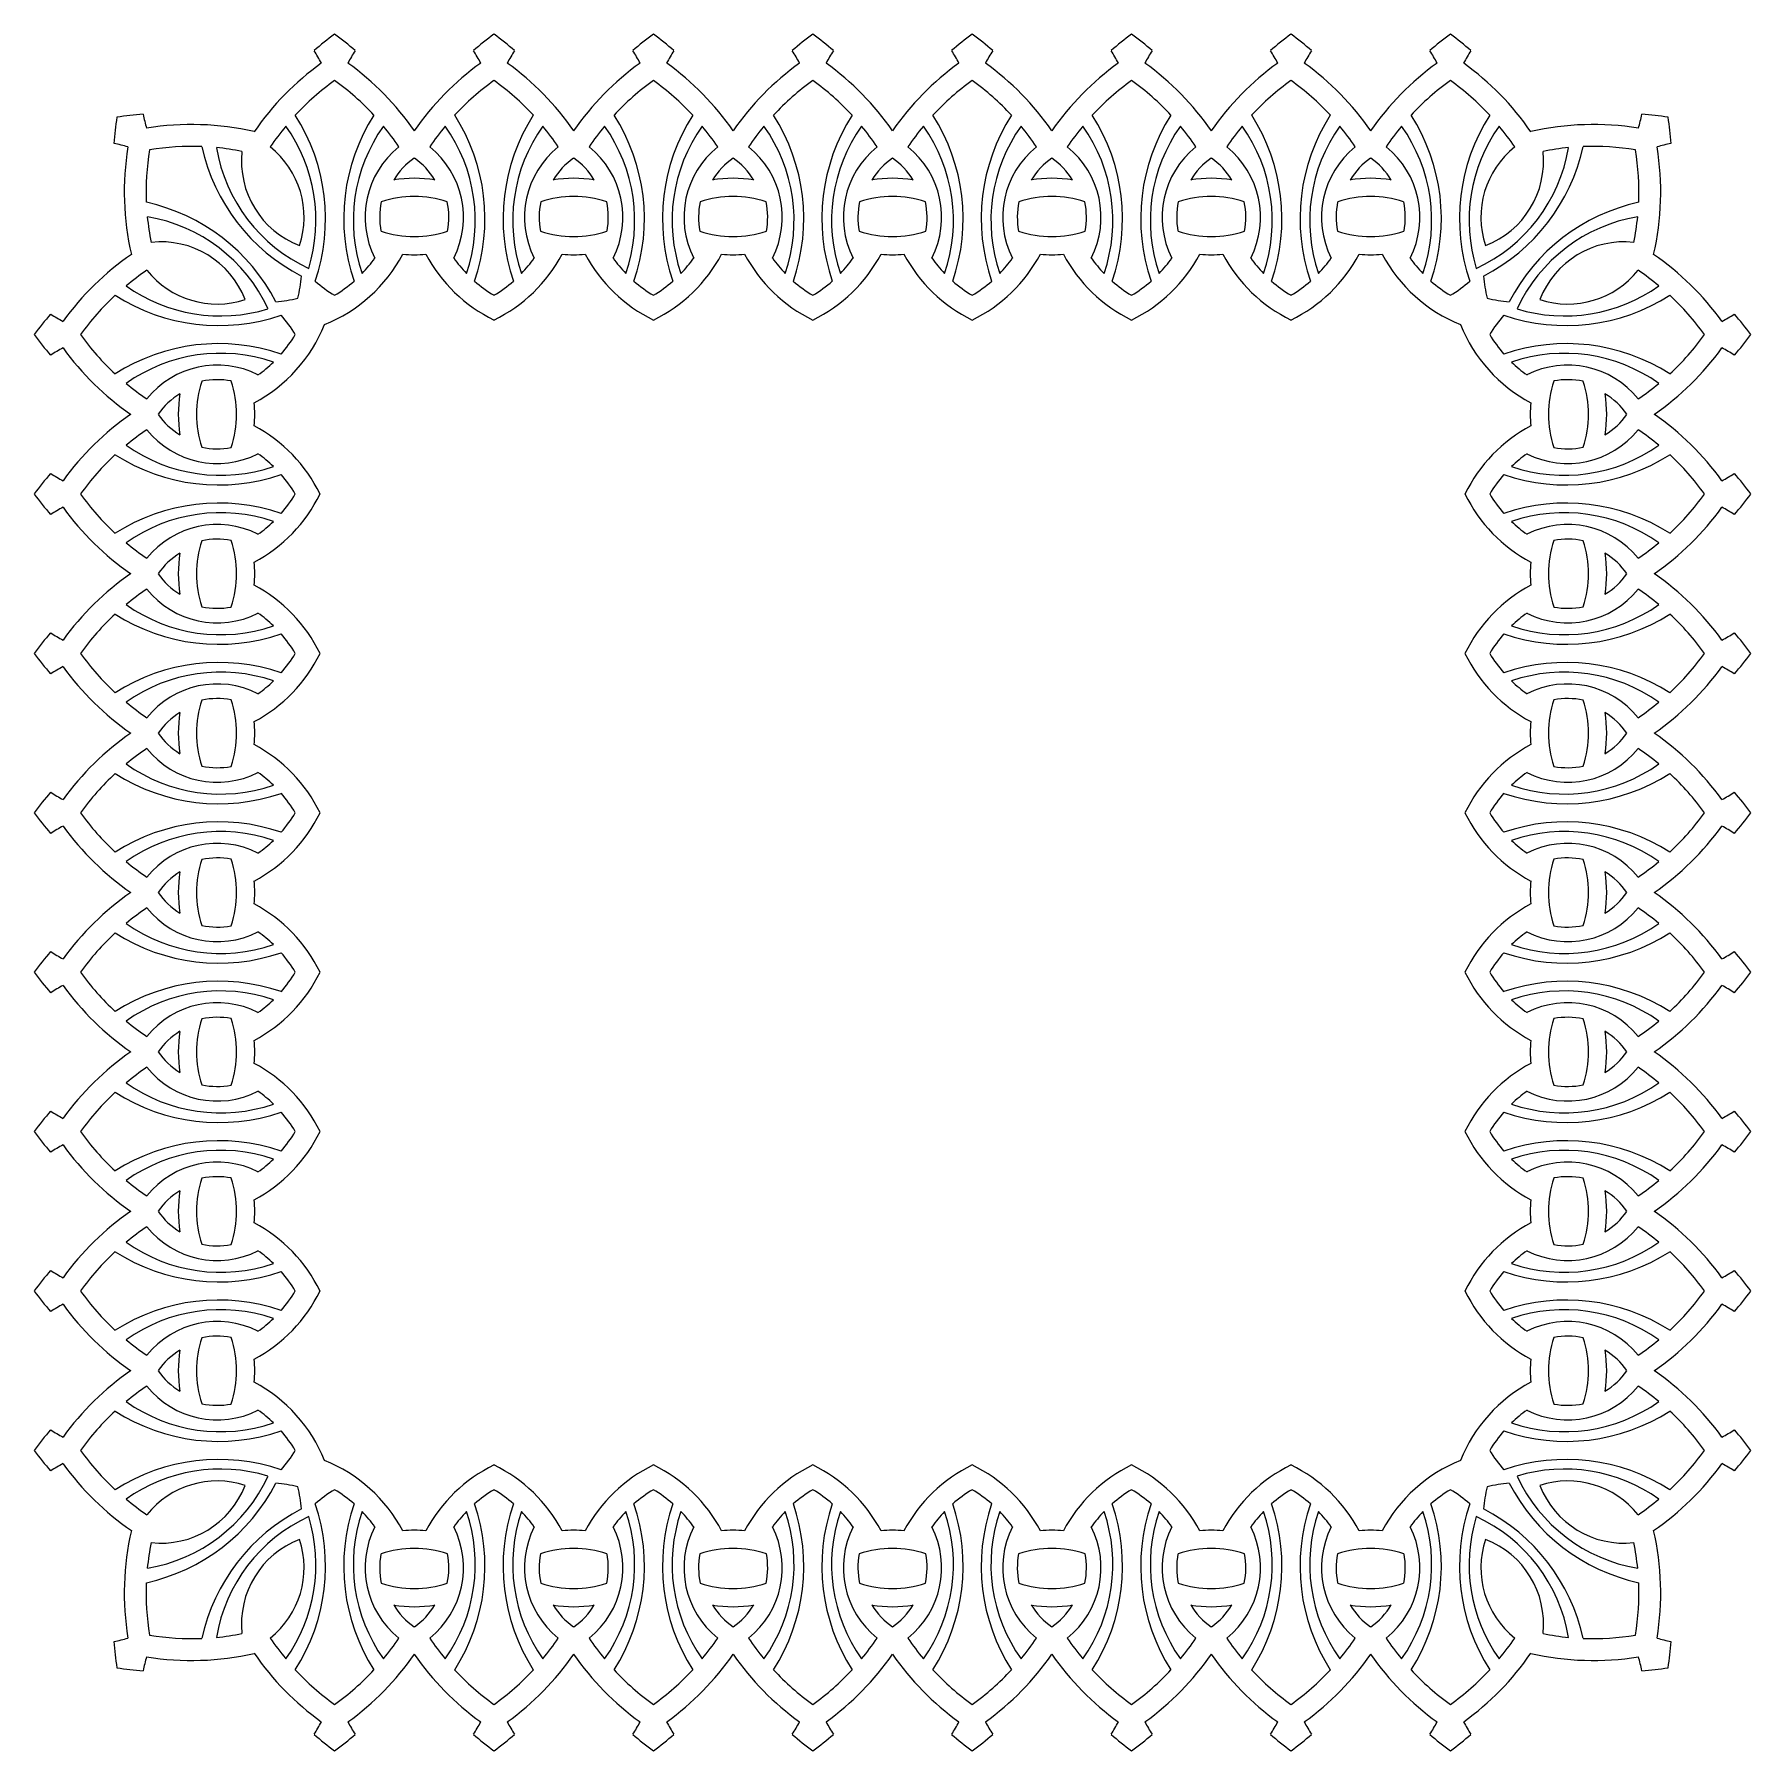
# Model space of a CAD drawing. Extents: x -69 to 469, y -246 to 206.
# Drawn here: x -25.9 to 209.6, y -29.3 to 206.2 of the extents above; entities that cross this region are included whole.
import ezdxf

# ---------------------------------------------------------------- set-up
doc = ezdxf.new("R2010")
doc.units = 0
doc.layers.get('0').update_dxf_attribs({"linetype": 'CONTINUOUS'})

msp = doc.modelspace()

# ---------------------------------------------------------------- linework, layer by layer
for centre, radius, start, end in [((35.88, 177.44), 35.38, 125.6285, 131.4695), ((-5.33, 177.44), 35.38, 48.5305, 54.3715), ((57.75, 177.44), 35.38, 125.6285, 131.4695), ((16.54, 177.44), 35.38, 48.5305, 54.3715), ((79.62, 177.44), 35.38, 125.6285, 131.4695), ((38.41, 177.44), 35.38, 48.5305, 54.3715), ((101.5, 177.44), 35.38, 125.6285, 131.4695), ((60.28, 177.44), 35.38, 48.5305, 54.3715), ((123.37, 177.44), 35.38, 125.6285, 131.4695), ((82.15, 177.44), 35.38, 48.5305, 54.3715), ((145.24, 177.44), 35.38, 125.6285, 131.4695), ((104.03, 177.44), 35.38, 48.5305, 54.3715), ((167.11, 177.44), 35.38, 125.6285, 131.4695), ((125.9, 177.44), 35.38, 48.5305, 54.3715), ((188.98, 177.44), 35.38, 125.6285, 131.4695), ((147.77, 177.44), 35.38, 48.5305, 54.3715), ((-9.77, 189.74), 26.38, 28.292, 32.5752), ((40.32, 189.74), 26.38, 147.4248, 151.708), ((12.1, 189.74), 26.38, 28.292, 32.5752), ((62.19, 189.74), 26.38, 147.4248, 151.708), ((33.97, 189.74), 26.38, 28.292, 32.5752), ((84.06, 189.74), 26.38, 147.4248, 151.708), ((55.84, 189.74), 26.38, 28.292, 32.5752), ((105.94, 189.74), 26.38, 147.4248, 151.708), ((77.72, 189.74), 26.38, 28.292, 32.5752), ((127.81, 189.74), 26.38, 147.4248, 151.708), ((99.59, 189.74), 26.38, 28.292, 32.5752), ((149.68, 189.74), 26.38, 147.4248, 151.708), ((121.46, 189.74), 26.38, 28.292, 32.5752), ((171.55, 189.74), 26.38, 147.4248, 151.708), ((143.33, 189.74), 26.38, 28.292, 32.5752), ((193.42, 189.74), 26.38, 147.4248, 151.708), ((35.88, 171.1), 38.38, 125.7627, 145.5271), ((-5.33, 171.1), 38.38, 34.718, 54.2373), ((57.75, 171.1), 38.38, 125.7627, 145.282), ((16.54, 171.1), 38.38, 34.718, 54.2373), ((79.62, 171.1), 38.38, 125.7627, 145.282), ((38.41, 171.1), 38.38, 34.718, 54.2373), ((101.5, 171.1), 38.38, 125.7627, 145.282), ((60.28, 171.1), 38.38, 34.718, 54.2373), ((123.37, 171.1), 38.38, 125.7627, 145.282), ((82.15, 171.1), 38.38, 34.718, 54.2373), ((145.24, 171.1), 38.38, 125.7627, 145.282), ((104.03, 171.1), 38.38, 34.718, 54.2373), ((167.11, 171.1), 38.38, 125.7627, 145.282), ((125.9, 171.1), 38.38, 34.718, 54.2373), ((188.98, 171.1), 38.38, 125.7627, 145.282), ((147.77, 171.1), 38.38, 34.4729, 54.2373), ((35.88, 171.1), 35.38, 125.6285, 137.3105), ((-5.33, 171.1), 35.38, 42.6895, 54.3715), ((57.75, 171.1), 35.38, 125.6285, 137.3105), ((16.54, 171.1), 35.38, 42.6895, 54.3715), ((79.62, 171.1), 35.38, 125.6285, 137.3105), ((38.41, 171.1), 35.38, 42.6895, 54.3715), ((101.5, 171.1), 35.38, 125.6285, 137.3105), ((60.28, 171.1), 35.38, 42.6895, 54.3715), ((123.37, 171.1), 35.38, 125.6285, 137.3105), ((82.15, 171.1), 35.38, 42.6895, 54.3715), ((145.24, 171.1), 35.38, 125.6285, 137.3105), ((104.03, 171.1), 35.38, 42.6895, 54.3715), ((167.11, 171.1), 35.38, 125.6285, 137.3105), ((125.9, 171.1), 35.38, 42.6895, 54.3715), ((188.98, 171.1), 35.38, 125.6285, 137.3105), ((147.77, 171.1), 35.38, 42.6895, 54.3715), ((20.31, 189.05), 35.38, 170.6285, 176.4695), ((-8.83, 159.9), 35.38, 93.5305, 99.3715), ((14.75, 200.89), 26.38, 192.4248, 196.708), ((-4.36, 155.43), 38.38, 77.0503, 99.2373), ((35.88, 171.1), 35.38, 140.5322, 146.2865), ((-9.67, 180.64), 22.38, 342.9384, 35.3748), ((-12.35, 180.89), 26.38, 341.0516, 32.5752), ((42.9, 180.89), 26.38, 147.4248, 198.9484), ((40.22, 180.64), 22.38, 144.6252, 198.9261), ((-5.33, 171.1), 35.38, 33.7135, 39.4678), ((57.75, 171.1), 35.38, 140.5322, 146.2865), ((12.2, 180.64), 22.38, 341.0739, 35.3748), ((9.52, 180.89), 26.38, 341.0516, 32.5752), ((64.77, 180.89), 26.38, 147.4248, 198.9484), ((62.09, 180.64), 22.38, 144.6252, 198.9261), ((16.54, 171.1), 35.38, 33.7135, 39.4678), ((79.62, 171.1), 35.38, 140.5322, 146.2865), ((34.07, 180.64), 22.38, 341.0739, 35.3748), ((31.4, 180.89), 26.38, 341.0516, 32.5752), ((86.64, 180.89), 26.38, 147.4248, 198.9484), ((83.96, 180.64), 22.38, 144.6252, 198.9261), ((38.41, 171.1), 35.38, 33.7135, 39.4678), ((101.5, 171.1), 35.38, 140.5322, 146.2865), ((55.94, 180.64), 22.38, 341.0739, 35.3748), ((53.27, 180.89), 26.38, 341.0516, 32.5752), ((108.51, 180.89), 26.38, 147.4248, 198.9484), ((105.84, 180.64), 22.38, 144.6252, 198.9261), ((60.28, 171.1), 35.38, 33.7135, 39.4678), ((123.37, 171.1), 35.38, 140.5322, 146.2865), ((77.81, 180.64), 22.38, 341.0739, 35.3748), ((75.14, 180.89), 26.38, 341.0516, 32.5752), ((130.38, 180.89), 26.38, 147.4248, 198.9484), ((127.71, 180.64), 22.38, 144.6252, 198.9261), ((82.15, 171.1), 35.38, 33.7135, 39.4678), ((145.24, 171.1), 35.38, 140.5322, 146.2865), ((99.69, 180.64), 22.38, 341.0739, 35.3748), ((97.01, 180.89), 26.38, 341.0516, 32.5752), ((152.26, 180.89), 26.38, 147.4248, 198.9484), ((149.58, 180.64), 22.38, 144.6252, 198.9261), ((104.03, 171.1), 35.38, 33.7135, 39.4678), ((167.11, 171.1), 35.38, 140.5322, 146.2865), ((121.56, 180.64), 22.38, 341.0739, 35.3748), ((118.88, 180.89), 26.38, 341.0516, 32.5752), ((174.13, 180.89), 26.38, 147.4248, 198.9484), ((171.45, 180.64), 22.38, 144.6252, 198.9261), ((125.9, 171.1), 35.38, 33.7135, 39.4678), ((188.98, 171.1), 35.38, 140.5322, 146.2865), ((143.43, 180.64), 22.38, 341.0739, 35.3748), ((140.76, 180.89), 26.38, 341.0516, 32.5752), ((196, 180.89), 26.38, 147.4248, 198.9484), ((193.32, 180.64), 22.38, 144.6252, 197.0616), ((147.77, 171.1), 35.38, 33.7135, 39.4678), ((188.01, 155.43), 38.38, 80.7627, 102.9497), ((168.9, 200.89), 26.38, 343.292, 347.5752), ((192.48, 159.9), 35.38, 80.6285, 86.4695), ((163.34, 189.05), 35.38, 3.5305, 9.3715), ((-20.67, 165.47), 26.38, 73.292, 77.5752), ((-4.36, 155.43), 35.38, 87.6895, 99.3715), ((22.83, 196.45), 26.38, 192.4248, 242.6902), ((160.82, 196.45), 26.38, 297.3098, 347.5752), ((188.01, 155.43), 35.38, 80.6285, 92.3105), ((204.32, 165.47), 26.38, 102.4248, 106.708), ((24.79, 184.57), 38.38, 170.7627, 192.9302), ((24.79, 184.57), 35.38, 170.6285, 182.3105), ((21.12, 194.38), 22.38, 189.6252, 245.1644), ((-4.36, 155.43), 35.38, 78.7135, 84.4678), ((14.87, 188.78), 12.38, 173.7736, 249.1051), ((-1.3, 181.09), 12.38, 341.7411, 51.2264), ((31.84, 181.09), 12.38, 128.7736, 206.8507), ((31.84, 181.09), 9.88, 124.7779, 148.8466), ((20.58, 181.09), 9.88, 31.1534, 55.2221), ((20.58, 181.09), 12.38, 333.1493, 51.2264), ((53.71, 181.09), 12.38, 128.7736, 206.8507), ((53.71, 181.09), 9.88, 124.7779, 148.8466), ((42.45, 181.09), 9.88, 31.1534, 55.2221), ((42.45, 181.09), 12.38, 333.1493, 51.2264), ((75.59, 181.09), 12.38, 128.7736, 206.8507), ((75.59, 181.09), 9.88, 124.7779, 148.8466), ((64.32, 181.09), 9.88, 31.1534, 55.2221), ((64.32, 181.09), 12.38, 333.1493, 51.2264), ((97.46, 181.09), 12.38, 128.7736, 206.8507), ((97.46, 181.09), 9.88, 124.7779, 148.8466), ((86.19, 181.09), 9.88, 31.1534, 55.2221), ((86.19, 181.09), 12.38, 333.1493, 51.2264), ((119.33, 181.09), 12.38, 128.7736, 206.8507), ((119.33, 181.09), 9.88, 124.7779, 148.8466), ((108.06, 181.09), 9.88, 31.1534, 55.2221), ((108.06, 181.09), 12.38, 333.1493, 51.2264), ((141.2, 181.09), 12.38, 128.7736, 206.8507), ((141.2, 181.09), 9.88, 124.7779, 148.8466), ((129.94, 181.09), 9.88, 31.1534, 55.2221), ((129.94, 181.09), 12.38, 333.1493, 51.2264), ((163.07, 181.09), 12.38, 128.7736, 206.8507), ((163.07, 181.09), 9.88, 124.7779, 148.8466), ((151.81, 181.09), 9.88, 31.1534, 55.2221), ((151.81, 181.09), 12.38, 333.1493, 51.2264), ((162.53, 194.38), 22.38, 294.8356, 350.3748), ((184.95, 181.09), 12.38, 128.7736, 198.2589), ((168.78, 188.78), 12.38, 290.8949, 6.2264), ((188.01, 155.43), 35.38, 95.5322, 101.2865), ((158.86, 184.57), 35.38, 357.6895, 9.3715), ((158.86, 184.57), 38.38, 347.0698, 9.2373), ((26.21, 169.43), 17.01, 80.4597, 99.5403), ((48.08, 169.43), 17.01, 80.4597, 99.5403), ((69.95, 169.43), 17.01, 80.4597, 99.5403), ((91.83, 169.43), 17.01, 80.4597, 99.5403), ((113.7, 169.43), 17.01, 80.4597, 99.5403), ((135.57, 169.43), 17.01, 80.4597, 99.5403), ((157.44, 169.43), 17.01, 80.4597, 99.5403), ((26.21, 169.43), 14.51, 71.8286, 108.1714), ((48.08, 169.43), 14.51, 71.8286, 108.1714), ((69.95, 169.43), 14.51, 71.8286, 108.1714), ((91.83, 169.43), 14.51, 71.8286, 108.1714), ((113.7, 169.43), 14.51, 71.8286, 108.1714), ((135.57, 169.43), 14.51, 71.8286, 108.1714), ((157.44, 169.43), 14.51, 71.8286, 108.1714), ((-16.23, 157.38), 26.38, 27.3098, 77.5752), ((31.84, 181.09), 10.38, 168.2047, 190.5365), ((20.58, 181.09), 10.38, 349.4635, 11.7953), ((53.71, 181.09), 10.38, 168.2047, 190.5365), ((42.45, 181.09), 10.38, 349.4635, 11.7953), ((75.59, 181.09), 10.38, 168.2047, 190.5365), ((64.32, 181.09), 10.38, 349.4635, 11.7953), ((97.46, 181.09), 10.38, 168.2047, 190.5365), ((86.19, 181.09), 10.38, 349.4635, 11.7953), ((119.33, 181.09), 10.38, 168.2047, 190.5365), ((108.06, 181.09), 10.38, 349.4635, 11.7953), ((141.2, 181.09), 10.38, 168.2047, 190.5365), ((129.94, 181.09), 10.38, 349.4635, 11.7953), ((163.07, 181.09), 10.38, 168.2047, 190.5365), ((151.81, 181.09), 10.38, 349.4635, 11.7953), ((199.89, 157.38), 26.38, 102.4248, 152.6902), ((-14.16, 159.1), 22.38, 24.9164, 80.3748), ((24.79, 184.57), 35.38, 185.5322, 191.2865), ((26.21, 192.96), 14.51, 251.645, 288.355), ((48.08, 192.96), 14.51, 251.645, 288.355), ((69.95, 192.96), 14.51, 251.645, 288.355), ((91.83, 192.96), 14.51, 251.645, 288.355), ((113.7, 192.96), 14.51, 251.645, 288.355), ((135.57, 192.96), 14.51, 251.645, 288.355), ((157.44, 192.96), 14.51, 251.645, 288.355), ((197.82, 159.1), 22.38, 99.6252, 155.0836), ((158.86, 184.57), 35.38, 348.7135, 354.4678), ((-8.56, 165.34), 12.38, 21.0343, 96.2264), ((192.21, 165.34), 12.38, 83.7736, 158.9657), ((9.16, 144.38), 38.38, 124.5634, 144.2373), ((6.2, 185.74), 20.83, 291.6384, 332.2115), ((6.2, 185.74), 17.83, 316.1138, 324.9531), ((26.21, 192.96), 17.01, 264.6766, 275.3234), ((46.22, 185.74), 20.83, 207.7885, 244.1866), ((46.22, 185.74), 17.83, 215.0469, 223.8862), ((28.07, 185.74), 20.83, 295.8134, 332.2115), ((28.07, 185.74), 17.83, 316.1138, 324.9531), ((48.08, 192.96), 17.01, 264.6766, 275.3234), ((68.09, 185.74), 20.83, 207.7885, 244.1866), ((68.09, 185.74), 17.83, 215.0469, 223.8862), ((49.95, 185.74), 20.83, 295.8134, 332.2115), ((49.95, 185.74), 17.83, 316.1138, 324.9531), ((69.95, 192.96), 17.01, 264.6766, 275.3234), ((89.96, 185.74), 20.83, 207.7885, 244.1866), ((89.96, 185.74), 17.83, 215.0469, 223.8862), ((71.82, 185.74), 20.83, 295.8134, 332.2115), ((71.82, 185.74), 17.83, 316.1138, 324.9531), ((91.83, 192.96), 17.01, 264.6766, 275.3234), ((111.83, 185.74), 20.83, 207.7885, 244.1866), ((111.83, 185.74), 17.83, 215.0469, 223.8862), ((93.69, 185.74), 20.83, 295.8134, 332.2115), ((93.69, 185.74), 17.83, 316.1138, 324.9531), ((113.7, 192.96), 17.01, 264.6766, 275.3234), ((133.7, 185.74), 20.83, 207.7885, 244.1866), ((133.7, 185.74), 17.83, 215.0469, 223.8862), ((115.56, 185.74), 20.83, 295.8134, 332.2115), ((115.56, 185.74), 17.83, 316.1138, 324.9531), ((135.57, 192.96), 17.01, 264.6766, 275.3234), ((155.58, 185.74), 20.83, 207.7885, 244.1866), ((155.58, 185.74), 17.83, 215.0469, 223.8862), ((137.43, 185.74), 20.83, 295.8134, 332.2115), ((137.43, 185.74), 17.83, 316.1138, 324.9531), ((157.44, 192.96), 17.01, 264.6766, 275.3234), ((177.45, 185.74), 20.83, 207.7885, 248.3616), ((177.45, 185.74), 17.83, 215.0469, 223.8862), ((174.49, 144.38), 38.38, 35.7627, 55.4366), ((9.16, 144.38), 35.38, 123.7135, 129.4678), ((-0.83, 181.56), 12.38, 218.7736, 287.9773), ((-7.05, 174.43), 17.83, 345.5773, 355.4292), ((24.34, 185.74), 17.83, 228.7979, 239.4227), ((6.2, 185.74), 17.83, 300.5773, 311.2021), ((46.22, 185.74), 17.83, 228.7979, 239.4227), ((28.07, 185.74), 17.83, 300.5773, 311.2021), ((68.09, 185.74), 17.83, 228.7979, 239.4227), ((49.95, 185.74), 17.83, 300.5773, 311.2021), ((89.96, 185.74), 17.83, 228.7979, 239.4227), ((71.82, 185.74), 17.83, 300.5773, 311.2021), ((111.83, 185.74), 17.83, 228.7979, 239.4227), ((93.69, 185.74), 17.83, 300.5773, 311.2021), ((133.7, 185.74), 17.83, 228.7979, 239.4227), ((115.56, 185.74), 17.83, 300.5773, 311.2021), ((155.58, 185.74), 17.83, 228.7979, 239.4227), ((137.43, 185.74), 17.83, 300.5773, 311.2021), ((177.45, 185.74), 17.83, 228.7979, 239.4227), ((159.31, 185.74), 17.83, 300.5773, 311.2021), ((190.7, 174.43), 17.83, 184.5708, 194.4227), ((184.48, 181.56), 12.38, 252.0227, 321.2264), ((174.49, 144.38), 35.38, 50.5322, 56.2865), ((9.16, 144.38), 35.38, 132.6895, 144.3715), ((-0.63, 192.61), 26.38, 237.4248, 288.9484), ((-0.38, 189.93), 22.38, 234.6252, 286.9001), ((5.78, 187.26), 17.83, 274.5708, 284.4227), ((177.87, 187.26), 17.83, 255.5773, 265.4292), ((184.28, 192.61), 26.38, 251.0516, 302.5752), ((184.03, 189.93), 22.38, 253.0999, 305.3748), ((174.49, 144.38), 35.38, 35.6285, 47.3105), ((2.82, 144.38), 35.38, 138.5305, 144.3715), ((-9.48, 190.03), 26.38, 237.4248, 241.708), ((-5.48, 155.92), 17.83, 30.5773, 41.2021), ((189.13, 155.92), 17.83, 138.7979, 149.4227), ((193.13, 190.03), 26.38, 298.292, 302.5752), ((180.83, 144.38), 35.38, 35.6285, 41.4695), ((2.82, 185.59), 35.38, 215.6285, 221.4695), ((9.16, 185.59), 35.38, 215.6285, 227.3105), ((-5.48, 174.06), 20.83, 297.7885, 338.3616), ((-5.48, 174.06), 17.83, 318.7979, 329.4227), ((189.13, 174.06), 20.83, 201.6384, 242.2115), ((189.13, 174.06), 17.83, 210.5773, 221.2021), ((174.49, 185.59), 35.38, 312.6895, 324.3715), ((180.83, 185.59), 35.38, 318.5305, 324.3715), ((-9.48, 139.94), 26.38, 118.292, 122.5752), ((9.16, 185.59), 38.38, 215.7627, 235.282), ((-0.63, 137.37), 26.38, 71.0516, 122.5752), ((184.28, 137.37), 26.38, 57.4248, 108.9484), ((174.49, 185.59), 38.38, 304.718, 324.2373), ((193.13, 139.94), 26.38, 57.4248, 61.708), ((-0.38, 140.04), 22.38, 71.0739, 125.3748), ((-0.83, 148.42), 12.38, 63.1493, 141.2264), ((-5.48, 174.06), 17.83, 305.0469, 313.8862), ((184.03, 140.04), 22.38, 54.6252, 108.9261), ((189.13, 174.06), 17.83, 226.1138, 234.9531), ((184.48, 148.42), 12.38, 38.7736, 116.8507), ((9.16, 185.59), 35.38, 230.5322, 236.2865), ((10.83, 154.05), 14.51, 161.8286, 198.1714), ((-0.83, 148.42), 10.38, 79.4635, 101.7953), ((-12.7, 154.05), 14.51, 341.645, 18.355), ((196.35, 154.05), 14.51, 161.645, 198.355), ((184.48, 148.42), 10.38, 78.2047, 100.5365), ((172.82, 154.05), 14.51, 341.8286, 18.1714), ((174.49, 185.59), 35.38, 303.7135, 309.4678), ((-0.83, 148.42), 9.88, 121.1534, 145.2221), ((10.83, 154.05), 17.01, 170.4597, 189.5403), ((-12.7, 154.05), 17.01, 354.6766, 5.3234), ((196.35, 154.05), 17.01, 174.6766, 185.3234), ((172.82, 154.05), 17.01, 350.4597, 9.5403), ((184.48, 148.42), 9.88, 34.7779, 58.8466), ((9.16, 122.51), 38.38, 124.718, 144.2373), ((-0.83, 159.68), 9.88, 214.7779, 238.8466), ((184.48, 159.68), 9.88, 301.1534, 325.2221), ((174.49, 122.51), 38.38, 35.7627, 55.282), ((9.16, 122.51), 35.38, 123.7135, 129.4678), ((-0.83, 159.68), 12.38, 218.7736, 296.8507), ((-5.48, 134.04), 20.83, 25.8134, 62.2115), ((189.13, 134.04), 20.83, 117.7885, 154.1866), ((184.48, 159.68), 12.38, 243.1493, 321.2264), ((174.49, 122.51), 35.38, 50.5322, 56.2865), ((9.16, 122.51), 35.38, 132.6895, 144.3715), ((-0.63, 170.74), 26.38, 237.4248, 288.9484), ((-0.38, 168.06), 22.38, 234.6252, 288.9261), ((-0.83, 159.68), 10.38, 258.2047, 280.5365), ((-5.48, 134.04), 17.83, 46.1138, 54.9531), ((184.28, 170.74), 26.38, 251.0516, 302.5752), ((184.03, 168.06), 22.38, 251.0739, 305.3748), ((189.13, 134.04), 17.83, 125.0469, 133.8862), ((184.48, 159.68), 10.38, 259.4635, 281.7953), ((174.49, 122.51), 35.38, 35.6285, 47.3105), ((2.82, 122.51), 35.38, 138.5305, 144.3715), ((-9.48, 168.16), 26.38, 237.4248, 241.708), ((-5.48, 134.04), 17.83, 30.5773, 41.2021), ((189.13, 134.04), 17.83, 138.7979, 149.4227), ((193.13, 168.16), 26.38, 298.292, 302.5752), ((180.83, 122.51), 35.38, 35.6285, 41.4695), ((2.82, 163.72), 35.38, 215.6285, 221.4695), ((9.16, 163.72), 35.38, 215.6285, 227.3105), ((-0.63, 115.49), 26.38, 71.0516, 122.5752), ((-5.48, 152.19), 20.83, 297.7885, 334.1866), ((-5.48, 152.19), 17.83, 318.7979, 329.4227), ((189.13, 152.19), 20.83, 205.8134, 242.2115), ((189.13, 152.19), 17.83, 210.5773, 221.2021), ((184.28, 115.49), 26.38, 57.4248, 108.9484), ((174.49, 163.72), 35.38, 312.6895, 324.3715), ((180.83, 163.72), 35.38, 318.5305, 324.3715), ((-9.48, 118.07), 26.38, 118.292, 122.5752), ((9.16, 163.72), 38.38, 215.7627, 235.282), ((-0.38, 118.17), 22.38, 71.0739, 125.3748), ((-5.48, 152.19), 17.83, 305.0469, 313.8862), ((184.03, 118.17), 22.38, 54.6252, 108.9261), ((189.13, 152.19), 17.83, 226.1138, 234.9531), ((174.49, 163.72), 38.38, 304.718, 324.2373), ((193.13, 118.07), 26.38, 57.4248, 61.708), ((-0.83, 126.55), 12.38, 63.1493, 141.2264), ((10.83, 132.18), 14.51, 161.8286, 198.1714), ((-0.83, 126.55), 10.38, 79.4635, 101.7953), ((-12.7, 132.18), 14.51, 341.645, 18.355), ((184.48, 126.55), 12.38, 38.7736, 116.8507), ((196.35, 132.18), 14.51, 161.645, 198.355), ((184.48, 126.55), 10.38, 78.2047, 100.5365), ((172.82, 132.18), 14.51, 341.8286, 18.1714), ((9.16, 163.72), 35.38, 230.5322, 236.2865), ((-0.83, 126.55), 9.88, 121.1534, 145.2221), ((10.83, 132.18), 17.01, 170.4597, 189.5403), ((172.82, 132.18), 17.01, 350.4597, 9.5403), ((184.48, 126.55), 9.88, 34.7779, 58.8466), ((174.49, 163.72), 35.38, 303.7135, 309.4678), ((9.16, 100.64), 38.38, 124.718, 144.2373), ((-0.83, 137.81), 9.88, 214.7779, 238.8466), ((-12.7, 132.18), 17.01, 354.6766, 5.3234), ((196.35, 132.18), 17.01, 174.6766, 185.3234), ((184.48, 137.81), 9.88, 301.1534, 325.2221), ((174.49, 100.64), 38.38, 35.7627, 55.282), ((9.16, 100.64), 35.38, 123.7135, 129.4678), ((-0.83, 137.81), 12.38, 218.7736, 296.8507), ((-5.48, 112.17), 20.83, 25.8134, 62.2115), ((189.13, 112.17), 20.83, 117.7885, 154.1866), ((184.48, 137.81), 12.38, 243.1493, 321.2264), ((174.49, 100.64), 35.38, 50.5322, 56.2865), ((-0.38, 146.19), 22.38, 234.6252, 288.9261), ((-0.83, 137.81), 10.38, 258.2047, 280.5365), ((184.03, 146.19), 22.38, 251.0739, 305.3748), ((184.48, 137.81), 10.38, 259.4635, 281.7953), ((9.16, 100.64), 35.38, 132.6895, 144.3715), ((-0.63, 148.87), 26.38, 237.4248, 288.9484), ((-5.48, 112.17), 17.83, 46.1138, 54.9531), ((184.28, 148.87), 26.38, 251.0516, 302.5752), ((189.13, 112.17), 17.83, 125.0469, 133.8862), ((174.49, 100.64), 35.38, 35.6285, 47.3105), ((2.82, 100.64), 35.38, 138.5305, 144.3715), ((-9.48, 146.29), 26.38, 237.4248, 241.708), ((-5.48, 112.17), 17.83, 30.5773, 41.2021), ((189.13, 112.17), 17.83, 138.7979, 149.4227), ((193.13, 146.29), 26.38, 298.292, 302.5752), ((180.83, 100.64), 35.38, 35.6285, 41.4695), ((2.82, 141.85), 35.38, 215.6285, 221.4695), ((9.16, 141.85), 35.38, 215.6285, 227.3105), ((-5.48, 130.31), 20.83, 297.7885, 334.1866), ((-5.48, 130.31), 17.83, 318.7979, 329.4227), ((189.13, 130.31), 20.83, 205.8134, 242.2115), ((189.13, 130.31), 17.83, 210.5773, 221.2021), ((174.49, 141.85), 35.38, 312.6895, 324.3715), ((180.83, 141.85), 35.38, 318.5305, 324.3715), ((-9.48, 96.2), 26.38, 118.292, 122.5752), ((9.16, 141.85), 38.38, 215.7627, 235.282), ((-0.63, 93.62), 26.38, 71.0516, 122.5752), ((-0.38, 96.3), 22.38, 71.0739, 125.3748), ((184.28, 93.62), 26.38, 57.4248, 108.9484), ((184.03, 96.3), 22.38, 54.6252, 108.9261), ((174.49, 141.85), 38.38, 304.718, 324.2373), ((193.13, 96.2), 26.38, 57.4248, 61.708), ((-0.83, 104.67), 12.38, 63.1493, 141.2264), ((-5.48, 130.31), 17.83, 305.0469, 313.8862), ((189.13, 130.31), 17.83, 226.1138, 234.9531), ((184.48, 104.67), 12.38, 38.7736, 116.8507), ((9.16, 141.85), 35.38, 230.5322, 236.2865), ((-0.83, 104.67), 9.88, 121.1534, 145.2221), ((10.83, 110.31), 17.01, 170.4597, 189.5403), ((10.83, 110.31), 14.51, 161.8286, 198.1714), ((-0.83, 104.67), 10.38, 79.4635, 101.7953), ((-12.7, 110.31), 14.51, 341.645, 18.355), ((196.35, 110.31), 14.51, 161.645, 198.355), ((184.48, 104.67), 10.38, 78.2047, 100.5365), ((172.82, 110.31), 14.51, 341.8286, 18.1714), ((184.48, 104.67), 9.88, 34.7779, 58.8466), ((172.82, 110.31), 17.01, 350.4597, 9.5403), ((174.49, 141.85), 35.38, 303.7135, 309.4678), ((-12.7, 110.31), 17.01, 354.6766, 5.3234), ((196.35, 110.31), 17.01, 174.6766, 185.3234), ((9.16, 78.76), 38.38, 124.718, 144.2373), ((-0.83, 115.94), 9.88, 214.7779, 238.8466), ((-5.48, 90.3), 20.83, 25.8134, 62.2115), ((189.13, 90.3), 20.83, 117.7885, 154.1866), ((184.48, 115.94), 9.88, 301.1534, 325.2221), ((174.49, 78.76), 38.38, 35.7627, 55.282), ((9.16, 78.76), 35.38, 123.7135, 129.4678), ((-0.38, 124.32), 22.38, 234.6252, 288.9261), ((-0.83, 115.94), 12.38, 218.7736, 296.8507), ((184.03, 124.32), 22.38, 251.0739, 305.3748), ((184.48, 115.94), 12.38, 243.1493, 321.2264), ((174.49, 78.76), 35.38, 50.5322, 56.2865), ((9.16, 78.76), 35.38, 132.6895, 144.3715), ((-0.63, 126.99), 26.38, 237.4248, 288.9484), ((-0.83, 115.94), 10.38, 258.2047, 280.5365), ((-5.48, 90.3), 17.83, 46.1138, 54.9531), ((184.28, 126.99), 26.38, 251.0516, 302.5752), ((189.13, 90.3), 17.83, 125.0469, 133.8862), ((184.48, 115.94), 10.38, 259.4635, 281.7953), ((174.49, 78.76), 35.38, 35.6285, 47.3105), ((2.82, 78.76), 35.38, 138.5305, 144.3715), ((-9.48, 124.42), 26.38, 237.4248, 241.708), ((-5.48, 90.3), 17.83, 30.5773, 41.2021), ((189.13, 90.3), 17.83, 138.7979, 149.4227), ((193.13, 124.42), 26.38, 298.292, 302.5752), ((180.83, 78.76), 35.38, 35.6285, 41.4695), ((2.82, 119.98), 35.38, 215.6285, 221.4695), ((9.16, 119.98), 35.38, 215.6285, 227.3105), ((-5.48, 108.44), 20.83, 297.7885, 334.1866), ((-5.48, 108.44), 17.83, 318.7979, 329.4227), ((189.13, 108.44), 20.83, 205.8134, 242.2115), ((189.13, 108.44), 17.83, 210.5773, 221.2021), ((174.49, 119.98), 35.38, 312.6895, 324.3715), ((180.83, 119.98), 35.38, 318.5305, 324.3715), ((-9.48, 74.32), 26.38, 118.292, 122.5752), ((9.16, 119.98), 38.38, 215.7627, 235.282), ((-0.63, 71.75), 26.38, 71.0516, 122.5752), ((-0.38, 74.42), 22.38, 71.0739, 125.3748), ((184.28, 71.75), 26.38, 57.4248, 108.9484), ((184.03, 74.42), 22.38, 54.6252, 108.9261), ((174.49, 119.98), 38.38, 304.718, 324.2373), ((193.13, 74.32), 26.38, 57.4248, 61.708), ((-0.83, 82.8), 12.38, 63.1493, 141.2264), ((-5.48, 108.44), 17.83, 305.0469, 313.8862), ((189.13, 108.44), 17.83, 226.1138, 234.9531), ((184.48, 82.8), 12.38, 38.7736, 116.8507), ((9.16, 119.98), 35.38, 230.5322, 236.2865), ((10.83, 88.44), 14.51, 161.8286, 198.1714), ((-0.83, 82.8), 10.38, 79.4635, 101.7953), ((-12.7, 88.44), 14.51, 341.645, 18.355), ((196.35, 88.44), 14.51, 161.645, 198.355), ((184.48, 82.8), 10.38, 78.2047, 100.5365), ((172.82, 88.44), 14.51, 341.8286, 18.1714), ((174.49, 119.98), 35.38, 303.7135, 309.4678), ((-0.83, 82.8), 9.88, 121.1534, 145.2221), ((10.83, 88.44), 17.01, 170.4597, 189.5403), ((-12.7, 88.44), 17.01, 354.6766, 5.3234), ((196.35, 88.44), 17.01, 174.6766, 185.3234), ((172.82, 88.44), 17.01, 350.4597, 9.5403), ((184.48, 82.8), 9.88, 34.7779, 58.8466), ((9.16, 56.89), 38.38, 124.718, 144.2373), ((-0.83, 94.07), 9.88, 214.7779, 238.8466), ((184.48, 94.07), 9.88, 301.1534, 325.2221), ((174.49, 56.89), 38.38, 35.7627, 55.282), ((9.16, 56.89), 35.38, 123.7135, 129.4678), ((-0.83, 94.07), 12.38, 218.7736, 296.8507), ((-5.48, 68.43), 20.83, 25.8134, 62.2115), ((189.13, 68.43), 20.83, 117.7885, 154.1866), ((184.48, 94.07), 12.38, 243.1493, 321.2264), ((174.49, 56.89), 35.38, 50.5322, 56.2865), ((9.16, 56.89), 35.38, 132.6895, 144.3715), ((-0.63, 105.12), 26.38, 237.4248, 288.9484), ((-0.38, 102.45), 22.38, 234.6252, 288.9261), ((-0.83, 94.07), 10.38, 258.2047, 280.5365), ((-5.48, 68.43), 17.83, 46.1138, 54.9531), ((184.28, 105.12), 26.38, 251.0516, 302.5752), ((184.03, 102.45), 22.38, 251.0739, 305.3748), ((189.13, 68.43), 17.83, 125.0469, 133.8862), ((184.48, 94.07), 10.38, 259.4635, 281.7953), ((174.49, 56.89), 35.38, 35.6285, 47.3105), ((2.82, 56.89), 35.38, 138.5305, 144.3715), ((-9.48, 102.55), 26.38, 237.4248, 241.708), ((-5.48, 68.43), 17.83, 30.5773, 41.2021), ((189.13, 68.43), 17.83, 138.7979, 149.4227), ((193.13, 102.55), 26.38, 298.292, 302.5752), ((180.83, 56.89), 35.38, 35.6285, 41.4695), ((2.82, 98.11), 35.38, 215.6285, 221.4695), ((-9.48, 52.45), 26.38, 118.292, 122.5752), ((9.16, 98.11), 38.38, 215.7627, 235.282), ((9.16, 98.11), 35.38, 215.6285, 227.3105), ((-0.63, 49.88), 26.38, 71.0516, 122.5752), ((-5.48, 86.57), 20.83, 297.7885, 334.1866), ((-5.48, 86.57), 17.83, 318.7979, 329.4227), ((189.13, 86.57), 20.83, 205.8134, 242.2115), ((189.13, 86.57), 17.83, 210.5773, 221.2021), ((184.28, 49.88), 26.38, 57.4248, 108.9484), ((174.49, 98.11), 38.38, 304.718, 324.2373), ((174.49, 98.11), 35.38, 312.6895, 324.3715), ((193.13, 52.45), 26.38, 57.4248, 61.708), ((180.83, 98.11), 35.38, 318.5305, 324.3715), ((-0.38, 52.55), 22.38, 71.0739, 125.3748), ((-0.83, 60.93), 12.38, 63.1493, 141.2264), ((-5.48, 86.57), 17.83, 305.0469, 313.8862), ((184.03, 52.55), 22.38, 54.6252, 108.9261), ((189.13, 86.57), 17.83, 226.1138, 234.9531), ((184.48, 60.93), 12.38, 38.7736, 116.8507), ((9.16, 98.11), 35.38, 230.5322, 236.2865), ((10.83, 66.56), 14.51, 161.8286, 198.1714), ((-0.83, 60.93), 10.38, 79.4635, 101.7953), ((-12.7, 66.56), 14.51, 341.645, 18.355), ((196.35, 66.56), 14.51, 161.645, 198.355), ((184.48, 60.93), 10.38, 78.2047, 100.5365), ((172.82, 66.56), 14.51, 341.8286, 18.1714), ((174.49, 98.11), 35.38, 303.7135, 309.4678), ((-0.83, 60.93), 9.88, 121.1534, 145.2221), ((10.83, 66.56), 17.01, 170.4597, 189.5403), ((172.82, 66.56), 17.01, 350.4597, 9.5403), ((184.48, 60.93), 9.88, 34.7779, 58.8466), ((9.16, 35.02), 38.38, 124.718, 144.2373), ((-0.83, 72.2), 9.88, 214.7779, 238.8466), ((-12.7, 66.56), 17.01, 354.6766, 5.3234), ((196.35, 66.56), 17.01, 174.6766, 185.3234), ((184.48, 72.2), 9.88, 301.1534, 325.2221), ((174.49, 35.02), 38.38, 35.7627, 55.282), ((9.16, 35.02), 35.38, 123.7135, 129.4678), ((-0.83, 72.2), 12.38, 218.7736, 296.8507), ((-5.48, 46.56), 20.83, 25.8134, 62.2115), ((189.13, 46.56), 20.83, 117.7885, 154.1866), ((184.48, 72.2), 12.38, 243.1493, 321.2264), ((174.49, 35.02), 35.38, 50.5322, 56.2865), ((-0.38, 80.57), 22.38, 234.6252, 288.9261), ((-0.83, 72.2), 10.38, 258.2047, 280.5365), ((184.03, 80.57), 22.38, 251.0739, 305.3748), ((184.48, 72.2), 10.38, 259.4635, 281.7953), ((9.16, 35.02), 35.38, 132.6895, 144.3715), ((-0.63, 83.25), 26.38, 237.4248, 288.9484), ((-5.48, 46.56), 17.83, 46.1138, 54.9531), ((184.28, 83.25), 26.38, 251.0516, 302.5752), ((189.13, 46.56), 17.83, 125.0469, 133.8862), ((174.49, 35.02), 35.38, 35.6285, 47.3105), ((2.82, 35.02), 35.38, 138.5305, 144.3715), ((-9.48, 80.67), 26.38, 237.4248, 241.708), ((-5.48, 46.56), 17.83, 30.5773, 41.2021), ((189.13, 46.56), 17.83, 138.7979, 149.4227), ((193.13, 80.67), 26.38, 298.292, 302.5752), ((180.83, 35.02), 35.38, 35.6285, 41.4695), ((2.82, 76.23), 35.38, 215.6285, 221.4695), ((9.16, 76.23), 35.38, 215.6285, 227.3105), ((-0.63, 28), 26.38, 71.0516, 122.5752), ((-5.48, 64.7), 20.83, 297.7885, 334.1866), ((-5.48, 64.7), 17.83, 318.7979, 329.4227), ((189.13, 64.7), 20.83, 205.8134, 242.2115), ((189.13, 64.7), 17.83, 210.5773, 221.2021), ((184.28, 28), 26.38, 57.4248, 108.9484), ((174.49, 76.23), 35.38, 312.6895, 324.3715), ((180.83, 76.23), 35.38, 318.5305, 324.3715), ((-9.48, 30.58), 26.38, 118.292, 122.5752), ((9.16, 76.23), 38.38, 215.7627, 235.282), ((-0.38, 30.68), 22.38, 71.0739, 125.3748), ((-5.48, 64.7), 17.83, 305.0469, 313.8862), ((184.03, 30.68), 22.38, 54.6252, 108.9261), ((189.13, 64.7), 17.83, 226.1138, 234.9531), ((174.49, 76.23), 38.38, 304.718, 324.2373), ((193.13, 30.58), 26.38, 57.4248, 61.708), ((-0.83, 39.06), 12.38, 63.1493, 141.2264), ((184.48, 39.06), 12.38, 38.7736, 116.8507), ((9.16, 76.23), 35.38, 230.5322, 236.2865), ((-0.83, 39.06), 9.88, 121.1534, 145.2221), ((10.83, 44.69), 17.01, 170.4597, 189.5403), ((10.83, 44.69), 14.51, 161.8286, 198.1714), ((-0.83, 39.06), 10.38, 79.4635, 101.7953), ((-12.7, 44.69), 14.51, 341.645, 18.355), ((196.35, 44.69), 14.51, 161.645, 198.355), ((184.48, 39.06), 10.38, 78.2047, 100.5365), ((172.82, 44.69), 14.51, 341.8286, 18.1714), ((172.82, 44.69), 17.01, 350.4597, 9.5403), ((184.48, 39.06), 9.88, 34.7779, 58.8466), ((174.49, 76.23), 35.38, 303.7135, 309.4678), ((-12.7, 44.69), 17.01, 354.6766, 5.3234), ((196.35, 44.69), 17.01, 174.6766, 185.3234), ((9.16, 13.15), 38.38, 124.718, 144.2373), ((9.16, 13.15), 35.38, 123.7135, 129.4678), ((-0.83, 50.32), 12.38, 218.7736, 296.8507), ((-0.83, 50.32), 9.88, 214.7779, 238.8466), ((-5.48, 24.68), 20.83, 25.8134, 62.2115), ((189.13, 24.68), 20.83, 117.7885, 154.1866), ((184.48, 50.32), 12.38, 243.1493, 321.2264), ((184.48, 50.32), 9.88, 301.1534, 325.2221), ((174.49, 13.15), 35.38, 50.5322, 56.2865), ((174.49, 13.15), 38.38, 35.7627, 55.282), ((-0.38, 58.7), 22.38, 234.6252, 288.9261), ((-0.83, 50.32), 10.38, 258.2047, 280.5365), ((184.03, 58.7), 22.38, 251.0739, 305.3748), ((184.48, 50.32), 10.38, 259.4635, 281.7953), ((9.16, 13.15), 35.38, 132.6895, 144.3715), ((-0.63, 61.38), 26.38, 237.4248, 288.9484), ((-5.48, 24.68), 17.83, 46.1138, 54.9531), ((184.28, 61.38), 26.38, 251.0516, 302.5752), ((189.13, 24.68), 17.83, 125.0469, 133.8862), ((174.49, 13.15), 35.38, 35.6285, 47.3105), ((2.82, 13.15), 35.38, 138.5305, 144.3715), ((-9.48, 58.8), 26.38, 237.4248, 241.708), ((-5.48, 24.68), 17.83, 30.5773, 41.2021), ((189.13, 24.68), 17.83, 138.7979, 149.4227), ((193.13, 58.8), 26.38, 298.292, 302.5752), ((180.83, 13.15), 35.38, 35.6285, 41.4695), ((2.82, 54.36), 35.38, 215.6285, 221.4695), ((9.16, 54.36), 35.38, 215.6285, 227.3105), ((-5.48, 42.83), 20.83, 297.7885, 334.1866), ((-5.48, 42.83), 17.83, 318.7979, 329.4227), ((189.13, 42.83), 20.83, 205.8134, 242.2115), ((189.13, 42.83), 17.83, 210.5773, 221.2021), ((174.49, 54.36), 35.38, 312.6895, 324.3715), ((180.83, 54.36), 35.38, 318.5305, 324.3715), ((-9.48, 8.71), 26.38, 118.292, 122.5752), ((9.16, 54.36), 38.38, 215.7627, 235.282), ((-0.63, 6.13), 26.38, 71.0516, 122.5752), ((-0.38, 8.81), 22.38, 71.0739, 125.3748), ((184.28, 6.13), 26.38, 57.4248, 108.9484), ((184.03, 8.81), 22.38, 54.6252, 108.9261), ((174.49, 54.36), 38.38, 304.718, 324.2373), ((193.13, 8.71), 26.38, 57.4248, 61.708), ((-0.83, 17.19), 12.38, 63.1493, 141.2264), ((-5.48, 42.83), 17.83, 305.0469, 313.8862), ((189.13, 42.83), 17.83, 226.1138, 234.9531), ((184.48, 17.19), 12.38, 38.7736, 116.8507), ((9.16, 54.36), 35.38, 230.5322, 236.2865), ((10.83, 22.82), 14.51, 161.8286, 198.1714), ((-0.83, 17.19), 10.38, 79.4635, 101.7953), ((-12.7, 22.82), 14.51, 341.645, 18.355), ((196.35, 22.82), 14.51, 161.645, 198.355), ((184.48, 17.19), 10.38, 78.2047, 100.5365), ((172.82, 22.82), 14.51, 341.8286, 18.1714), ((174.49, 54.36), 35.38, 303.7135, 309.4678), ((-0.83, 17.19), 9.88, 121.1534, 145.2221), ((10.83, 22.82), 17.01, 170.4597, 189.5403), ((-12.7, 22.82), 17.01, 354.6766, 5.3234), ((196.35, 22.82), 17.01, 174.6766, 185.3234), ((184.48, 17.19), 9.88, 34.7779, 58.8466), ((172.82, 22.82), 17.01, 350.4597, 9.5403), ((9.16, -8.72), 38.38, 124.718, 144.2373), ((-0.83, 28.45), 9.88, 214.7779, 238.8466), ((-5.48, 2.81), 20.83, 21.6384, 62.2115), ((189.13, 2.81), 20.83, 117.7885, 158.3616), ((184.48, 28.45), 9.88, 301.1534, 325.2221), ((174.49, -8.72), 38.38, 35.7627, 55.282), ((9.16, -8.72), 35.38, 123.7135, 129.4678), ((-0.83, 28.45), 12.38, 218.7736, 296.8507), ((184.48, 28.45), 12.38, 243.1493, 321.2264), ((174.49, -8.72), 35.38, 50.5322, 56.2865), ((9.16, -8.72), 35.38, 132.6895, 144.3715), ((-0.63, 39.5), 26.38, 237.4248, 288.9484), ((-0.38, 36.83), 22.38, 234.6252, 288.9261), ((-0.83, 28.45), 10.38, 258.2047, 280.5365), ((-5.48, 2.81), 17.83, 46.1138, 54.9531), ((184.28, 39.5), 26.38, 251.0516, 302.5752), ((184.03, 36.83), 22.38, 251.0739, 305.3748), ((189.13, 2.81), 17.83, 125.0469, 133.8862), ((184.48, 28.45), 10.38, 259.4635, 281.7953), ((174.49, -8.72), 35.38, 35.6285, 47.3105), ((2.82, -8.72), 35.38, 138.5305, 144.3715), ((-9.48, 36.93), 26.38, 237.4248, 241.708), ((-5.48, 2.81), 17.83, 30.5773, 41.2021), ((189.13, 2.81), 17.83, 138.7979, 149.4227), ((193.13, 36.93), 26.38, 298.292, 302.5752), ((180.83, -8.72), 35.38, 35.6285, 41.4695), ((2.82, 32.49), 35.38, 215.6285, 221.4695), ((9.16, 32.49), 35.38, 215.6285, 227.3105), ((-5.48, 20.95), 17.83, 318.7979, 329.4227), ((189.13, 20.95), 17.83, 210.5773, 221.2021), ((174.49, 32.49), 35.38, 312.6895, 324.3715), ((180.83, 32.49), 35.38, 318.5305, 324.3715), ((-9.48, -13.16), 26.38, 118.292, 122.5752), ((9.16, 32.49), 38.38, 215.7627, 235.4366), ((-0.63, -15.74), 26.38, 71.0516, 122.5752), ((6.2, -8.87), 20.83, 27.7885, 68.3616), ((46.22, -8.87), 20.83, 115.8134, 152.2115), ((28.07, -8.87), 20.83, 27.7885, 64.1866), ((68.09, -8.87), 20.83, 115.8134, 152.2115), ((49.95, -8.87), 20.83, 27.7885, 64.1866), ((89.96, -8.87), 20.83, 115.8134, 152.2115), ((71.82, -8.87), 20.83, 27.7885, 64.1866), ((111.83, -8.87), 20.83, 115.8134, 152.2115), ((93.69, -8.87), 20.83, 27.7885, 64.1866), ((133.7, -8.87), 20.83, 115.8134, 152.2115), ((115.56, -8.87), 20.83, 27.7885, 64.1866), ((155.58, -8.87), 20.83, 115.8134, 152.2115), ((137.43, -8.87), 20.83, 27.7885, 64.1866), ((177.45, -8.87), 20.83, 111.6384, 152.2115), ((184.28, -15.74), 26.38, 57.4248, 108.9484), ((174.49, 32.49), 38.38, 304.5634, 324.2373), ((193.13, -13.16), 26.38, 57.4248, 61.708), ((-0.38, -13.06), 22.38, 73.0999, 125.3748), ((-16.23, 19.49), 26.38, 282.4248, 332.6902), ((-0.83, -4.69), 12.38, 72.0227, 141.2264), ((-14.16, 17.77), 22.38, 279.6252, 335.0836), ((-8.56, 11.53), 12.38, 263.7736, 338.9657), ((5.78, -10.39), 17.83, 75.5773, 85.4292), ((177.87, -10.39), 17.83, 94.5708, 104.4227), ((199.89, 19.49), 26.38, 207.3098, 257.5752), ((184.03, -13.06), 22.38, 54.6252, 106.9001), ((197.82, 17.77), 22.38, 204.9164, 260.3748), ((184.48, -4.69), 12.38, 38.7736, 107.9773), ((192.21, 11.53), 12.38, 201.0343, 276.2264), ((9.16, 32.49), 35.38, 230.5322, 236.2865), ((-7.05, 2.44), 17.83, 4.5708, 14.4227), ((24.34, -8.87), 17.83, 120.5773, 131.2021), ((6.2, -8.87), 17.83, 48.7979, 59.4227), ((46.22, -8.87), 17.83, 120.5773, 131.2021), ((28.07, -8.87), 17.83, 48.7979, 59.4227), ((68.09, -8.87), 17.83, 120.5773, 131.2021), ((49.95, -8.87), 17.83, 48.7979, 59.4227), ((89.96, -8.87), 17.83, 120.5773, 131.2021), ((71.82, -8.87), 17.83, 48.7979, 59.4227), ((111.83, -8.87), 17.83, 120.5773, 131.2021), ((93.69, -8.87), 17.83, 48.7979, 59.4227), ((133.7, -8.87), 17.83, 120.5773, 131.2021), ((115.56, -8.87), 17.83, 48.7979, 59.4227), ((155.58, -8.87), 17.83, 120.5773, 131.2021), ((137.43, -8.87), 17.83, 48.7979, 59.4227), ((177.45, -8.87), 17.83, 120.5773, 131.2021), ((159.31, -8.87), 17.83, 48.7979, 59.4227), ((190.7, 2.44), 17.83, 165.5773, 175.4292), ((174.49, 32.49), 35.38, 303.7135, 309.4678), ((22.83, -19.58), 26.38, 117.3098, 167.5752), ((21.12, -17.51), 22.38, 114.8356, 170.3748), ((-9.67, -3.77), 22.38, 324.6252, 17.0616), ((-12.35, -4.02), 26.38, 327.4248, 18.9484), ((42.9, -4.02), 26.38, 161.0516, 212.5752), ((40.22, -3.77), 22.38, 161.0739, 215.3748), ((6.2, -8.87), 17.83, 35.0469, 43.8862), ((12.2, -3.77), 22.38, 324.6252, 18.9261), ((46.22, -8.87), 17.83, 136.1138, 144.9531), ((9.52, -4.02), 26.38, 327.4248, 18.9484), ((64.77, -4.02), 26.38, 161.0516, 212.5752), ((62.09, -3.77), 22.38, 161.0739, 215.3748), ((28.07, -8.87), 17.83, 35.0469, 43.8862), ((34.07, -3.77), 22.38, 324.6252, 18.9261), ((68.09, -8.87), 17.83, 136.1138, 144.9531), ((31.4, -4.02), 26.38, 327.4248, 18.9484), ((86.64, -4.02), 26.38, 161.0516, 212.5752), ((83.96, -3.77), 22.38, 161.0739, 215.3748), ((49.95, -8.87), 17.83, 35.0469, 43.8862), ((55.94, -3.77), 22.38, 324.6252, 18.9261), ((89.96, -8.87), 17.83, 136.1138, 144.9531), ((53.27, -4.02), 26.38, 327.4248, 18.9484), ((108.51, -4.02), 26.38, 161.0516, 212.5752), ((105.84, -3.77), 22.38, 161.0739, 215.3748), ((71.82, -8.87), 17.83, 35.0469, 43.8862), ((77.81, -3.77), 22.38, 324.6252, 18.9261), ((111.83, -8.87), 17.83, 136.1138, 144.9531), ((75.14, -4.02), 26.38, 327.4248, 18.9484), ((130.38, -4.02), 26.38, 161.0516, 212.5752), ((127.71, -3.77), 22.38, 161.0739, 215.3748), ((93.69, -8.87), 17.83, 35.0469, 43.8862), ((99.69, -3.77), 22.38, 324.6252, 18.9261), ((133.7, -8.87), 17.83, 136.1138, 144.9531), ((97.01, -4.02), 26.38, 327.4248, 18.9484), ((152.26, -4.02), 26.38, 161.0516, 212.5752), ((149.58, -3.77), 22.38, 161.0739, 215.3748), ((115.56, -8.87), 17.83, 35.0469, 43.8862), ((121.56, -3.77), 22.38, 324.6252, 18.9261), ((155.58, -8.87), 17.83, 136.1138, 144.9531), ((118.88, -4.02), 26.38, 327.4248, 18.9484), ((174.13, -4.02), 26.38, 161.0516, 212.5752), ((171.45, -3.77), 22.38, 161.0739, 215.3748), ((137.43, -8.87), 17.83, 35.0469, 43.8862), ((143.43, -3.77), 22.38, 324.6252, 18.9261), ((177.45, -8.87), 17.83, 136.1138, 144.9531), ((140.76, -4.02), 26.38, 327.4248, 18.9484), ((196, -4.02), 26.38, 161.0516, 212.5752), ((193.32, -3.77), 22.38, 162.9384, 215.3748), ((162.53, -17.51), 22.38, 9.6252, 65.1644), ((160.82, -19.58), 26.38, 12.4248, 62.6902), ((24.79, -7.7), 38.38, 167.0698, 189.2373), ((31.84, -4.22), 12.38, 153.1493, 231.2264), ((26.21, -16.09), 17.01, 84.6766, 95.3234), ((20.58, -4.22), 12.38, 308.7736, 26.8507), ((53.71, -4.22), 12.38, 153.1493, 231.2264), ((48.08, -16.09), 17.01, 84.6766, 95.3234), ((42.45, -4.22), 12.38, 308.7736, 26.8507), ((75.59, -4.22), 12.38, 153.1493, 231.2264), ((69.95, -16.09), 17.01, 84.6766, 95.3234), ((64.32, -4.22), 12.38, 308.7736, 26.8507), ((97.46, -4.22), 12.38, 153.1493, 231.2264), ((91.83, -16.09), 17.01, 84.6766, 95.3234), ((86.19, -4.22), 12.38, 308.7736, 26.8507), ((119.33, -4.22), 12.38, 153.1493, 231.2264), ((113.7, -16.09), 17.01, 84.6766, 95.3234), ((108.06, -4.22), 12.38, 308.7736, 26.8507), ((141.2, -4.22), 12.38, 153.1493, 231.2264), ((135.57, -16.09), 17.01, 84.6766, 95.3234), ((129.94, -4.22), 12.38, 308.7736, 26.8507), ((163.07, -4.22), 12.38, 153.1493, 231.2264), ((157.44, -16.09), 17.01, 84.6766, 95.3234), ((151.81, -4.22), 12.38, 308.7736, 26.8507), ((158.86, -7.7), 38.38, 350.7627, 12.9302), ((24.79, -7.7), 35.38, 168.7135, 174.4678), ((14.87, -11.91), 12.38, 110.8949, 186.2264), ((-1.3, -4.22), 12.38, 308.7736, 18.2589), ((31.84, -4.22), 10.38, 169.4635, 191.7953), ((26.21, -16.09), 14.51, 71.645, 108.355), ((20.58, -4.22), 10.38, 348.2047, 10.5365), ((53.71, -4.22), 10.38, 169.4635, 191.7953), ((48.08, -16.09), 14.51, 71.645, 108.355), ((42.45, -4.22), 10.38, 348.2047, 10.5365), ((75.59, -4.22), 10.38, 169.4635, 191.7953), ((69.95, -16.09), 14.51, 71.645, 108.355), ((64.32, -4.22), 10.38, 348.2047, 10.5365), ((97.46, -4.22), 10.38, 169.4635, 191.7953), ((91.83, -16.09), 14.51, 71.645, 108.355), ((86.19, -4.22), 10.38, 348.2047, 10.5365), ((119.33, -4.22), 10.38, 169.4635, 191.7953), ((113.7, -16.09), 14.51, 71.645, 108.355), ((108.06, -4.22), 10.38, 348.2047, 10.5365), ((141.2, -4.22), 10.38, 169.4635, 191.7953), ((135.57, -16.09), 14.51, 71.645, 108.355), ((129.94, -4.22), 10.38, 348.2047, 10.5365), ((163.07, -4.22), 10.38, 169.4635, 191.7953), ((157.44, -16.09), 14.51, 71.645, 108.355), ((151.81, -4.22), 10.38, 348.2047, 10.5365), ((184.95, -4.22), 12.38, 161.7411, 231.2264), ((168.78, -11.91), 12.38, 353.7736, 69.1051), ((158.86, -7.7), 35.38, 5.5322, 11.2865), ((24.79, -7.7), 35.38, 177.6895, 189.3715), ((26.21, 7.44), 14.51, 251.8286, 288.1714), ((48.08, 7.44), 14.51, 251.8286, 288.1714), ((69.95, 7.44), 14.51, 251.8286, 288.1714), ((91.83, 7.44), 14.51, 251.8286, 288.1714), ((113.7, 7.44), 14.51, 251.8286, 288.1714), ((135.57, 7.44), 14.51, 251.8286, 288.1714), ((157.44, 7.44), 14.51, 251.8286, 288.1714), ((158.86, -7.7), 35.38, 350.6285, 2.3105), ((26.21, 7.44), 17.01, 260.4597, 279.5403), ((31.84, -4.22), 9.88, 211.1534, 235.2221), ((20.58, -4.22), 9.88, 304.7779, 328.8466), ((53.71, -4.22), 9.88, 211.1534, 235.2221), ((48.08, 7.44), 17.01, 260.4597, 279.5403), ((42.45, -4.22), 9.88, 304.7779, 328.8466), ((69.95, 7.44), 17.01, 260.4597, 279.5403), ((75.59, -4.22), 9.88, 211.1534, 235.2221), ((64.32, -4.22), 9.88, 304.7779, 328.8466), ((91.83, 7.44), 17.01, 260.4597, 279.5403), ((97.46, -4.22), 9.88, 211.1534, 235.2221), ((86.19, -4.22), 9.88, 304.7779, 328.8466), ((113.7, 7.44), 17.01, 260.4597, 279.5403), ((119.33, -4.22), 9.88, 211.1534, 235.2221), ((108.06, -4.22), 9.88, 304.7779, 328.8466), ((141.2, -4.22), 9.88, 211.1534, 235.2221), ((135.57, 7.44), 17.01, 260.4597, 279.5403), ((129.94, -4.22), 9.88, 304.7779, 328.8466), ((157.44, 7.44), 17.01, 260.4597, 279.5403), ((163.07, -4.22), 9.88, 211.1534, 235.2221), ((151.81, -4.22), 9.88, 304.7779, 328.8466), ((-20.67, 11.4), 26.38, 282.4248, 286.708), ((-4.36, 21.44), 35.38, 260.6285, 272.3105), ((-4.36, 21.44), 35.38, 275.5322, 281.2865), ((35.88, 5.77), 35.38, 213.7135, 219.4678), ((-5.33, 5.77), 35.38, 320.5322, 326.2865), ((57.75, 5.77), 35.38, 213.7135, 219.4678), ((16.54, 5.77), 35.38, 320.5322, 326.2865), ((79.62, 5.77), 35.38, 213.7135, 219.4678), ((38.41, 5.77), 35.38, 320.5322, 326.2865), ((101.5, 5.77), 35.38, 213.7135, 219.4678), ((60.28, 5.77), 35.38, 320.5322, 326.2865), ((123.37, 5.77), 35.38, 213.7135, 219.4678), ((82.15, 5.77), 35.38, 320.5322, 326.2865), ((145.24, 5.77), 35.38, 213.7135, 219.4678), ((104.03, 5.77), 35.38, 320.5322, 326.2865), ((167.11, 5.77), 35.38, 213.7135, 219.4678), ((125.9, 5.77), 35.38, 320.5322, 326.2865), ((188.98, 5.77), 35.38, 213.7135, 219.4678), ((147.77, 5.77), 35.38, 320.5322, 326.2865), ((188.01, 21.44), 35.38, 258.7135, 264.4678), ((188.01, 21.44), 35.38, 267.6895, 279.3715), ((204.32, 11.4), 26.38, 253.292, 257.5752), ((20.31, -12.18), 35.38, 183.5305, 189.3715), ((14.75, -24.02), 26.38, 163.292, 167.5752), ((-4.36, 21.44), 38.38, 260.7627, 282.9497), ((35.88, 5.77), 38.38, 214.4729, 234.2373), ((-5.33, 5.77), 38.38, 305.7627, 325.282), ((57.75, 5.77), 38.38, 214.718, 234.2373), ((16.54, 5.77), 38.38, 305.7627, 325.282), ((79.62, 5.77), 38.38, 214.718, 234.2373), ((38.41, 5.77), 38.38, 305.7627, 325.282), ((101.5, 5.77), 38.38, 214.718, 234.2373), ((60.28, 5.77), 38.38, 305.7627, 325.282), ((123.37, 5.77), 38.38, 214.718, 234.2373), ((82.15, 5.77), 38.38, 305.7627, 325.282), ((145.24, 5.77), 38.38, 214.718, 234.2373), ((104.03, 5.77), 38.38, 305.7627, 325.282), ((167.11, 5.77), 38.38, 214.718, 234.2373), ((125.9, 5.77), 38.38, 305.7627, 325.282), ((188.98, 5.77), 38.38, 214.718, 234.2373), ((147.77, 5.77), 38.38, 305.7627, 325.5271), ((188.01, 21.44), 38.38, 257.0503, 279.2373), ((168.9, -24.02), 26.38, 12.4248, 16.708), ((163.34, -12.18), 35.38, 350.6285, 356.4695), ((-8.83, 16.97), 35.38, 260.6285, 266.4695), ((35.88, 5.77), 35.38, 222.6895, 234.3715), ((-5.33, 5.77), 35.38, 305.6285, 317.3105), ((57.75, 5.77), 35.38, 222.6895, 234.3715), ((16.54, 5.77), 35.38, 305.6285, 317.3105), ((79.62, 5.77), 35.38, 222.6895, 234.3715), ((38.41, 5.77), 35.38, 305.6285, 317.3105), ((101.5, 5.77), 35.38, 222.6895, 234.3715), ((60.28, 5.77), 35.38, 305.6285, 317.3105), ((123.37, 5.77), 35.38, 222.6895, 234.3715), ((82.15, 5.77), 35.38, 305.6285, 317.3105), ((145.24, 5.77), 35.38, 222.6895, 234.3715), ((104.03, 5.77), 35.38, 305.6285, 317.3105), ((167.11, 5.77), 35.38, 222.6895, 234.3715), ((125.9, 5.77), 35.38, 305.6285, 317.3105), ((188.98, 5.77), 35.38, 222.6895, 234.3715), ((147.77, 5.77), 35.38, 305.6285, 317.3105), ((192.48, 16.97), 35.38, 273.5305, 279.3715), ((-9.77, -12.87), 26.38, 327.4248, 331.708), ((40.32, -12.87), 26.38, 208.292, 212.5752), ((12.1, -12.87), 26.38, 327.4248, 331.708), ((62.19, -12.87), 26.38, 208.292, 212.5752), ((33.97, -12.87), 26.38, 327.4248, 331.708), ((84.06, -12.87), 26.38, 208.292, 212.5752), ((55.84, -12.87), 26.38, 327.4248, 331.708), ((105.94, -12.87), 26.38, 208.292, 212.5752), ((77.72, -12.87), 26.38, 327.4248, 331.708), ((127.81, -12.87), 26.38, 208.292, 212.5752), ((99.59, -12.87), 26.38, 327.4248, 331.708), ((149.68, -12.87), 26.38, 208.292, 212.5752), ((121.46, -12.87), 26.38, 327.4248, 331.708), ((171.55, -12.87), 26.38, 208.292, 212.5752), ((143.33, -12.87), 26.38, 327.4248, 331.708), ((193.42, -12.87), 26.38, 208.292, 212.5752), ((35.88, -0.57), 35.38, 228.5305, 234.3715), ((-5.33, -0.57), 35.38, 305.6285, 311.4695), ((57.75, -0.57), 35.38, 228.5305, 234.3715), ((16.54, -0.57), 35.38, 305.6285, 311.4695), ((79.62, -0.57), 35.38, 228.5305, 234.3715), ((38.41, -0.57), 35.38, 305.6285, 311.4695), ((101.5, -0.57), 35.38, 228.5305, 234.3715), ((60.28, -0.57), 35.38, 305.6285, 311.4695), ((123.37, -0.57), 35.38, 228.5305, 234.3715), ((82.15, -0.57), 35.38, 305.6285, 311.4695), ((145.24, -0.57), 35.38, 228.5305, 234.3715), ((104.03, -0.57), 35.38, 305.6285, 311.4695), ((167.11, -0.57), 35.38, 228.5305, 234.3715), ((125.9, -0.57), 35.38, 305.6285, 311.4695), ((188.98, -0.57), 35.38, 228.5305, 234.3715), ((147.77, -0.57), 35.38, 305.6285, 311.4695)]:
    msp.add_arc(centre, radius, start, end)

doc.saveas('drawing.dxf')
